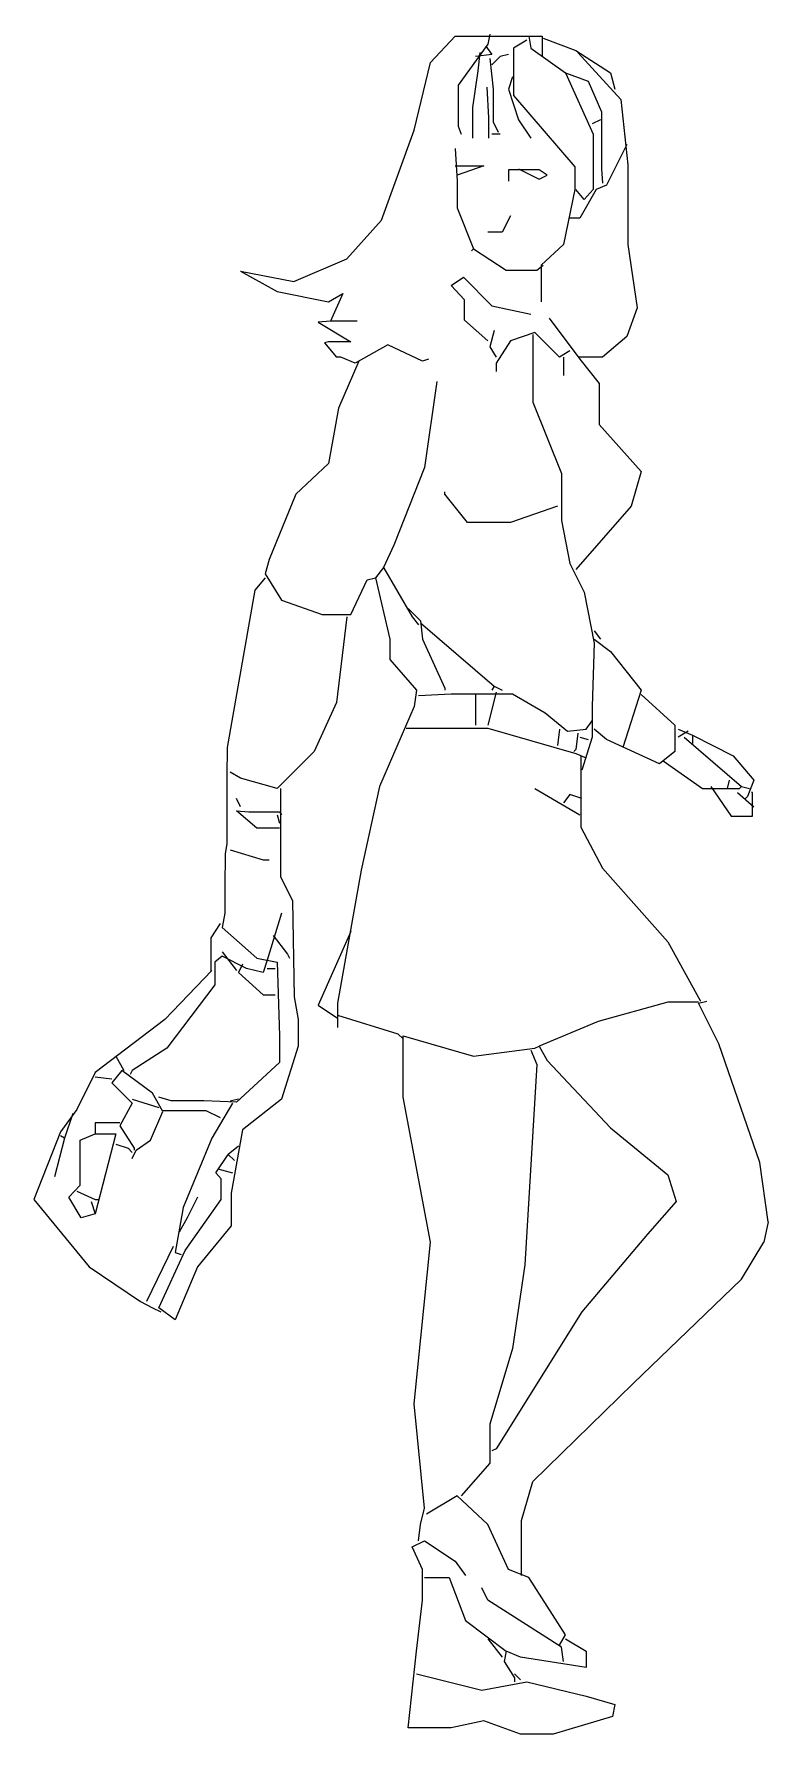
# Model space of a CAD drawing. Header units: millimetres. Extents: x -1580.21 to -1579.63, y 1861.66 to 1863.01.
import ezdxf

# ---------------------------------------------------------------- set-up
doc = ezdxf.new("R2010")
doc.units = ezdxf.units.MM
doc.header["$LTSCALE"] = 10
doc.layers.add('Humanos', color=2, linetype='Continuous')

msp = doc.modelspace()

# ---------------------------------------------------------------- linework, layer by layer
at = {"layer": 'Humanos'}
for p, q in [((-1579.8462, 1863.0052), (-1579.8478, 1862.9971)), ((-1579.8932, 1862.9826), (-1579.8738, 1863.0036)), ((-1579.8738, 1863.0036), (-1579.8049, 1863.0036)), ((-1579.8478, 1862.9971), (-1579.8713, 1862.9647)), ((-1579.8495, 1862.9955), (-1579.8446, 1862.989)), ((-1579.8171, 1863.0004), (-1579.8276, 1862.9939)), ((-1579.8276, 1862.9939), (-1579.8276, 1862.9566)), ((-1579.8154, 1863.0036), (-1579.8138, 1862.9939)), ((-1579.8138, 1862.9939), (-1579.7863, 1862.9745)), ((-1579.8049, 1863.0036), (-1579.8049, 1862.9874)), ((-1579.8041, 1863.002), (-1579.7782, 1862.9923)), ((-1579.7782, 1862.9923), (-1579.7506, 1862.9745)), ((-1579.9062, 1862.9291), (-1579.8932, 1862.9826)), ((-1579.8446, 1862.989), (-1579.8576, 1862.9874)), ((-1579.8543, 1862.9906), (-1579.8559, 1862.9761)), ((-1579.8462, 1862.9858), (-1579.8438, 1862.9615)), ((-1579.8381, 1862.9874), (-1579.8446, 1862.9809)), ((-1579.8316, 1862.989), (-1579.8381, 1862.9874)), ((-1579.7766, 1862.9906), (-1579.7425, 1862.9534)), ((-1579.8713, 1862.9647), (-1579.8713, 1862.9323)), ((-1579.8559, 1862.9761), (-1579.86, 1862.9469)), ((-1579.8284, 1862.9712), (-1579.8316, 1862.9615)), ((-1579.7863, 1862.9745), (-1579.7685, 1862.968)), ((-1579.7863, 1862.9745), (-1579.7644, 1862.9259)), ((-1579.7685, 1862.968), (-1579.7579, 1862.9437)), ((-1579.7506, 1862.9745), (-1579.7474, 1862.9615)), ((-1579.8487, 1862.9631), (-1579.8474, 1862.9388)), ((-1579.8438, 1862.9615), (-1579.8438, 1862.9356)), ((-1579.8316, 1862.9615), (-1579.8235, 1862.9372)), ((-1579.8276, 1862.9566), (-1579.779, 1862.8999)), ((-1579.7425, 1862.9534), (-1579.7369, 1862.9016)), ((-1579.86, 1862.9469), (-1579.86, 1862.9226)), ((-1579.8474, 1862.9388), (-1579.8474, 1862.9226)), ((-1579.7579, 1862.9437), (-1579.7579, 1862.8983)), ((-1579.9321, 1862.8578), (-1579.9062, 1862.9291)), ((-1579.8713, 1862.9323), (-1579.8689, 1862.9259)), ((-1579.8381, 1862.9259), (-1579.8446, 1862.9259)), ((-1579.8438, 1862.9356), (-1579.8397, 1862.9275)), ((-1579.8235, 1862.9372), (-1579.8138, 1862.9226)), ((-1579.7587, 1862.9372), (-1579.7652, 1862.934)), ((-1579.7644, 1862.9259), (-1579.7644, 1862.8821)), ((-1579.8738, 1862.9145), (-1579.8721, 1862.8886)), ((-1579.7377, 1862.9177), (-1579.7539, 1862.8854)), ((-1579.8738, 1862.9008), (-1579.8511, 1862.9008)), ((-1579.8511, 1862.9008), (-1579.8721, 1862.8934)), ((-1579.8073, 1862.8975), (-1579.8316, 1862.8975)), ((-1579.8316, 1862.8975), (-1579.8316, 1862.8886)), ((-1579.8235, 1862.8983), (-1579.8073, 1862.8902)), ((-1579.8009, 1862.8934), (-1579.8073, 1862.8975)), ((-1579.779, 1862.8999), (-1579.779, 1862.8821)), ((-1579.7579, 1862.8983), (-1579.7571, 1862.887)), ((-1579.7369, 1862.9016), (-1579.7369, 1862.8384)), ((-1579.8721, 1862.8886), (-1579.8721, 1862.8675)), ((-1579.8073, 1862.8902), (-1579.8009, 1862.8934)), ((-1579.7539, 1862.8854), (-1579.762, 1862.8821)), ((-1579.779, 1862.8821), (-1579.7879, 1862.8384)), ((-1579.7717, 1862.874), (-1579.7782, 1862.8821)), ((-1579.762, 1862.8821), (-1579.7749, 1862.8594)), ((-1579.7644, 1862.8821), (-1579.7717, 1862.874)), ((-1579.9596, 1862.827), (-1579.9321, 1862.8578)), ((-1579.8721, 1862.8675), (-1579.8592, 1862.8351)), ((-1579.83, 1862.8611), (-1579.8365, 1862.8481)), ((-1579.7749, 1862.8594), (-1579.783, 1862.8594)), ((-1579.8365, 1862.8481), (-1579.8478, 1862.8481)), ((-1579.8592, 1862.8351), (-1579.8608, 1862.8335)), ((-1579.8592, 1862.8351), (-1579.8333, 1862.8181)), ((-1579.7879, 1862.8384), (-1579.8057, 1862.8222)), ((-1579.7369, 1862.8384), (-1579.7296, 1862.7882)), ((-1580.0439, 1862.8173), (-1580.0147, 1862.8011)), ((-1580.0439, 1862.8173), (-1580.0017, 1862.8092)), ((-1580.0017, 1862.8092), (-1579.9596, 1862.827)), ((-1579.8333, 1862.8181), (-1579.809, 1862.8181)), ((-1579.809, 1862.8181), (-1579.8041, 1862.8222)), ((-1579.8057, 1862.8222), (-1579.8057, 1862.793)), ((-1579.877, 1862.806), (-1579.8673, 1862.8125)), ((-1579.8665, 1862.7946), (-1579.877, 1862.806)), ((-1579.8673, 1862.8125), (-1579.8446, 1862.7898)), ((-1580.0147, 1862.8011), (-1579.9742, 1862.793)), ((-1579.9742, 1862.793), (-1579.9629, 1862.7995)), ((-1579.9629, 1862.7995), (-1579.9726, 1862.7776)), ((-1579.8665, 1862.7784), (-1579.8665, 1862.7946)), ((-1579.8446, 1862.7898), (-1579.8138, 1862.7833)), ((-1579.9726, 1862.7776), (-1579.9823, 1862.7768)), ((-1579.9823, 1862.7768), (-1579.9564, 1862.7614)), ((-1579.9515, 1862.7776), (-1579.9726, 1862.7776)), ((-1579.8478, 1862.7622), (-1579.8665, 1862.7784)), ((-1579.7992, 1862.7801), (-1579.7749, 1862.7476)), ((-1579.7296, 1862.7882), (-1579.7377, 1862.7655)), ((-1579.843, 1862.7703), (-1579.8462, 1862.7574)), ((-1579.8106, 1862.7687), (-1579.83, 1862.7622)), ((-1579.8122, 1862.7671), (-1579.8122, 1862.7136)), ((-1579.7911, 1862.7493), (-1579.8106, 1862.7687)), ((-1579.7377, 1862.7655), (-1579.7571, 1862.7493)), ((-1579.9742, 1862.7614), (-1579.9774, 1862.7606)), ((-1579.9774, 1862.7606), (-1579.9677, 1862.7493)), ((-1579.9564, 1862.7614), (-1579.9742, 1862.7614)), ((-1579.9645, 1862.7493), (-1579.9677, 1862.7493)), ((-1579.9531, 1862.7444), (-1579.9645, 1862.7493)), ((-1579.9272, 1862.759), (-1579.9531, 1862.7444)), ((-1579.8997, 1862.746), (-1579.9272, 1862.759)), ((-1579.8462, 1862.7574), (-1579.8414, 1862.7493)), ((-1579.83, 1862.7622), (-1579.8414, 1862.7444)), ((-1579.783, 1862.7541), (-1579.7911, 1862.7493)), ((-1579.7879, 1862.7493), (-1579.7879, 1862.7347)), ((-1579.7571, 1862.7493), (-1579.7762, 1862.7493)), ((-1579.9501, 1862.7461), (-1579.9661, 1862.7088)), ((-1579.8948, 1862.7476), (-1579.8997, 1862.746)), ((-1579.8414, 1862.7444), (-1579.8414, 1862.7379)), ((-1579.7749, 1862.7476), (-1579.7596, 1862.7282)), ((-1579.8883, 1862.7298), (-1579.8981, 1862.6618)), ((-1579.7596, 1862.7282), (-1579.7596, 1862.6958)), ((-1579.9661, 1862.7088), (-1579.9742, 1862.665)), ((-1579.8122, 1862.7136), (-1579.7895, 1862.6569)), ((-1579.7596, 1862.6958), (-1579.7263, 1862.6586)), ((-1579.9742, 1862.665), (-1580.0001, 1862.6407)), ((-1579.8981, 1862.6618), (-1579.9224, 1862.6002)), ((-1579.7895, 1862.6569), (-1579.7895, 1862.6197)), ((-1579.7263, 1862.6586), (-1579.7344, 1862.631)), ((-1579.8819, 1862.6407), (-1579.8819, 1862.6424)), ((-1580.0001, 1862.6407), (-1580.0212, 1862.5889)), ((-1579.864, 1862.6181), (-1579.8819, 1862.6407)), ((-1579.7928, 1862.631), (-1579.83, 1862.6181)), ((-1579.7344, 1862.631), (-1579.7782, 1862.5808)), ((-1579.83, 1862.6181), (-1579.864, 1862.6181)), ((-1579.7895, 1862.6197), (-1579.783, 1862.5857)), ((-1580.0212, 1862.5889), (-1580.0244, 1862.5775)), ((-1579.9224, 1862.6002), (-1579.9305, 1862.5824)), ((-1580.0244, 1862.5743), (-1580.0325, 1862.5646)), ((-1580.0244, 1862.5775), (-1580.0115, 1862.5565)), ((-1579.9434, 1862.5727), (-1579.9369, 1862.5743)), ((-1579.9305, 1862.5824), (-1579.9369, 1862.5743)), ((-1579.9369, 1862.5743), (-1579.9256, 1862.5257)), ((-1579.9305, 1862.5824), (-1579.9078, 1862.5435)), ((-1579.783, 1862.5857), (-1579.7717, 1862.563)), ((-1580.0325, 1862.5646), (-1580.0544, 1862.4399)), ((-1579.9564, 1862.5452), (-1579.9434, 1862.5727)), ((-1579.7717, 1862.563), (-1579.7636, 1862.5225)), ((-1580.0115, 1862.5565), (-1579.9791, 1862.5452)), ((-1579.911, 1862.55), (-1579.9013, 1862.5403)), ((-1579.9791, 1862.5452), (-1579.9564, 1862.5452)), ((-1579.9596, 1862.5435), (-1579.9677, 1862.4755)), ((-1579.9078, 1862.5435), (-1579.9029, 1862.5371)), ((-1579.9013, 1862.5403), (-1579.8997, 1862.5257)), ((-1579.9013, 1862.5387), (-1579.843, 1862.4885)), ((-1579.9256, 1862.5257), (-1579.9256, 1862.5095)), ((-1579.8997, 1862.5257), (-1579.8819, 1862.4868)), ((-1579.7636, 1862.5225), (-1579.7652, 1862.4723)), ((-1579.7636, 1862.5322), (-1579.7587, 1862.5257)), ((-1579.7636, 1862.5257), (-1579.7506, 1862.516)), ((-1579.9256, 1862.5095), (-1579.9045, 1862.4852)), ((-1579.7506, 1862.516), (-1579.7263, 1862.4852)), ((-1579.9045, 1862.4852), (-1579.9062, 1862.4723)), ((-1579.9029, 1862.4812), (-1579.877, 1862.4824)), ((-1579.8819, 1862.4868), (-1579.8819, 1862.4852)), ((-1579.877, 1862.4824), (-1579.8284, 1862.4824)), ((-1579.8576, 1862.482), (-1579.8576, 1862.4577)), ((-1579.8414, 1862.4836), (-1579.8478, 1862.4577)), ((-1579.843, 1862.4885), (-1579.8446, 1862.4852)), ((-1579.843, 1862.4885), (-1579.8365, 1862.4852)), ((-1579.8284, 1862.4824), (-1579.8025, 1862.4674)), ((-1579.7263, 1862.4852), (-1579.7409, 1862.4399)), ((-1579.7263, 1862.482), (-1579.6996, 1862.4577)), ((-1579.9677, 1862.4755), (-1579.9855, 1862.4366)), ((-1579.9062, 1862.4723), (-1579.9337, 1862.4091)), ((-1579.8025, 1862.4674), (-1579.7847, 1862.4528)), ((-1579.7652, 1862.4723), (-1579.7652, 1862.448)), ((-1579.9126, 1862.4552), (-1579.8478, 1862.4552)), ((-1579.8478, 1862.4552), (-1579.7782, 1862.435)), ((-1579.7911, 1862.4544), (-1579.7928, 1862.4415)), ((-1579.7847, 1862.4528), (-1579.7701, 1862.4544)), ((-1579.7701, 1862.4544), (-1579.7652, 1862.4609)), ((-1579.7539, 1862.4463), (-1579.7636, 1862.4544)), ((-1579.6996, 1862.4577), (-1579.6996, 1862.4366)), ((-1579.6972, 1862.4544), (-1579.6858, 1862.4496)), ((-1580.0544, 1862.4399), (-1580.0548, 1862.4172)), ((-1579.7766, 1862.4512), (-1579.7782, 1862.4382)), ((-1579.7749, 1862.448), (-1579.7685, 1862.4463)), ((-1579.7652, 1862.448), (-1579.7733, 1862.422)), ((-1579.7118, 1862.4269), (-1579.7539, 1862.4463)), ((-1579.6891, 1862.4528), (-1579.6972, 1862.448)), ((-1579.6923, 1862.448), (-1579.647, 1862.4091)), ((-1579.6858, 1862.4496), (-1579.6534, 1862.4334)), ((-1579.6858, 1862.4496), (-1579.6858, 1862.4431)), ((-1579.9855, 1862.4366), (-1580.0147, 1862.4074)), ((-1579.7782, 1862.4382), (-1579.7798, 1862.4366)), ((-1579.7782, 1862.435), (-1579.7701, 1862.4317)), ((-1579.7741, 1862.4334), (-1579.7741, 1862.3767)), ((-1579.6996, 1862.4366), (-1579.7118, 1862.4269)), ((-1579.7089, 1862.4292), (-1579.6777, 1862.4074)), ((-1579.6534, 1862.4334), (-1579.6372, 1862.4139)), ((-1580.0548, 1862.4172), (-1580.0548, 1862.3637)), ((-1580.0439, 1862.4156), (-1580.052, 1862.4204)), ((-1580.0147, 1862.4074), (-1580.0439, 1862.4156)), ((-1579.6567, 1862.4139), (-1579.6583, 1862.4074)), ((-1579.6372, 1862.4139), (-1579.6421, 1862.401)), ((-1580.0439, 1862.3929), (-1580.0471, 1862.3994)), ((-1580.0123, 1862.4074), (-1580.0123, 1862.3378)), ((-1579.9337, 1862.4091), (-1579.9483, 1862.3427)), ((-1579.8106, 1862.4074), (-1579.7749, 1862.3864)), ((-1579.783, 1862.4026), (-1579.7879, 1862.3961)), ((-1579.7733, 1862.3994), (-1579.783, 1862.4026)), ((-1579.6777, 1862.4074), (-1579.6486, 1862.4074)), ((-1579.6713, 1862.4091), (-1579.6551, 1862.3856)), ((-1579.6502, 1862.4042), (-1579.6372, 1862.3929)), ((-1579.6486, 1862.4074), (-1579.647, 1862.4091)), ((-1579.647, 1862.4091), (-1579.6405, 1862.4074)), ((-1579.6421, 1862.401), (-1579.6437, 1862.3994)), ((-1579.6381, 1862.4042), (-1579.6389, 1862.4042)), ((-1579.6381, 1862.3856), (-1579.6381, 1862.4042)), ((-1580.0309, 1862.3759), (-1580.0471, 1862.3896)), ((-1580.0471, 1862.3896), (-1580.0374, 1862.3888)), ((-1580.0374, 1862.3888), (-1580.0131, 1862.3888)), ((-1580.0147, 1862.3864), (-1580.0131, 1862.3799)), ((-1580.0131, 1862.3888), (-1580.0115, 1862.3864)), ((-1579.6551, 1862.3856), (-1579.6381, 1862.3856)), ((-1580.0131, 1862.3759), (-1580.0309, 1862.3759)), ((-1579.7741, 1862.3767), (-1579.7571, 1862.3443)), ((-1580.0548, 1862.3637), (-1580.056, 1862.3556)), ((-1580.052, 1862.3588), (-1580.026, 1862.3508)), ((-1580.056, 1862.3556), (-1580.0564, 1862.3297)), ((-1580.026, 1862.3508), (-1580.0212, 1862.3508)), ((-1580.0123, 1862.3378), (-1580.0026, 1862.3184)), ((-1579.9483, 1862.3427), (-1579.9669, 1862.2373)), ((-1579.7571, 1862.3443), (-1579.7053, 1862.2859)), ((-1580.0564, 1862.3297), (-1580.0564, 1862.3086)), ((-1580.0026, 1862.3184), (-1580.0013, 1862.2422)), ((-1580.0564, 1862.3086), (-1580.0584, 1862.2973)), ((-1580.0115, 1862.3086), (-1580.0228, 1862.2714)), ((-1580.0601, 1862.3005), (-1580.0674, 1862.2892)), ((-1580.0584, 1862.2973), (-1580.0309, 1862.273)), ((-1579.9564, 1862.2941), (-1579.9823, 1862.2357)), ((-1580.0674, 1862.2892), (-1580.0674, 1862.2624)), ((-1580.0584, 1862.2779), (-1580.0471, 1862.2633)), ((-1580.0179, 1862.2908), (-1580.0066, 1862.2762)), ((-1579.7053, 1862.2859), (-1579.6794, 1862.239)), ((-1580.0584, 1862.2746), (-1580.0641, 1862.2698)), ((-1580.0641, 1862.2698), (-1580.0641, 1862.2519)), ((-1580.039, 1862.2649), (-1580.0584, 1862.2746)), ((-1580.0422, 1862.2681), (-1580.0455, 1862.2616)), ((-1580.026, 1862.2616), (-1580.039, 1862.2649)), ((-1580.0309, 1862.273), (-1580.0147, 1862.2698)), ((-1580.0228, 1862.2714), (-1580.026, 1862.2616)), ((-1580.0228, 1862.2649), (-1580.0163, 1862.2649)), ((-1580.0147, 1862.2698), (-1580.0131, 1862.2114)), ((-1580.0066, 1862.2762), (-1580.005, 1862.273)), ((-1580.0665, 1862.2633), (-1580.1038, 1862.2244)), ((-1580.0641, 1862.2519), (-1580.1022, 1862.2017)), ((-1580.0455, 1862.2616), (-1580.026, 1862.2438)), ((-1580.026, 1862.2438), (-1580.0163, 1862.2438)), ((-1580.0013, 1862.2422), (-1579.9983, 1862.2244)), ((-1579.9669, 1862.2373), (-1579.9669, 1862.2179)), ((-1579.7053, 1862.2382), (-1579.7604, 1862.2228)), ((-1579.681, 1862.2382), (-1579.7053, 1862.2382)), ((-1579.681, 1862.2373), (-1579.6745, 1862.239)), ((-1579.6648, 1862.205), (-1579.681, 1862.2373)), ((-1580.1038, 1862.2244), (-1580.1589, 1862.1823)), ((-1579.9983, 1862.2244), (-1579.9983, 1862.2033)), ((-1579.9823, 1862.2357), (-1579.9669, 1862.2255)), ((-1579.9669, 1862.2279), (-1579.9191, 1862.213)), ((-1580.0131, 1862.2114), (-1580.0131, 1862.1904)), ((-1579.9191, 1862.213), (-1579.9151, 1862.209)), ((-1579.9151, 1862.1628), (-1579.9151, 1862.2114)), ((-1579.9151, 1862.2114), (-1579.8592, 1862.1952)), ((-1579.7604, 1862.2228), (-1579.8073, 1862.2033)), ((-1580.1022, 1862.2017), (-1580.1297, 1862.1839)), ((-1579.9983, 1862.2033), (-1580.0115, 1862.1612)), ((-1579.8592, 1862.1952), (-1579.8106, 1862.2017)), ((-1579.8138, 1862.2001), (-1579.809, 1862.1887)), ((-1579.8106, 1862.2017), (-1579.8073, 1862.2033)), ((-1579.8073, 1862.2033), (-1579.8009, 1862.192)), ((-1579.6324, 1862.111), (-1579.6648, 1862.205)), ((-1580.1378, 1862.1839), (-1580.1459, 1862.1742)), ((-1580.1427, 1862.1952), (-1580.1362, 1862.1839)), ((-1580.1135, 1862.1661), (-1580.1378, 1862.1839)), ((-1580.1297, 1862.1839), (-1580.1313, 1862.1807)), ((-1580.0131, 1862.1904), (-1580.0471, 1862.1588)), ((-1579.809, 1862.1887), (-1579.8187, 1862.03)), ((-1579.8009, 1862.192), (-1579.7506, 1862.1385)), ((-1580.1589, 1862.1823), (-1580.1735, 1862.1531)), ((-1580.1589, 1862.179), (-1580.1459, 1862.1774)), ((-1580.1459, 1862.1742), (-1580.1297, 1862.158)), ((-1580.1297, 1862.158), (-1580.1394, 1862.1401)), ((-1580.1297, 1862.1612), (-1580.1087, 1862.1547)), ((-1580.1054, 1862.1515), (-1580.1135, 1862.1661)), ((-1580.0989, 1862.16), (-1580.1087, 1862.1628)), ((-1580.073, 1862.16), (-1580.0989, 1862.16)), ((-1580.0471, 1862.1588), (-1580.073, 1862.16)), ((-1580.0503, 1862.158), (-1580.0665, 1862.1304)), ((-1580.0455, 1862.1612), (-1580.052, 1862.1596)), ((-1580.0115, 1862.1612), (-1580.0422, 1862.1369)), ((-1579.8932, 1862.0478), (-1579.9151, 1862.1628)), ((-1580.1735, 1862.1531), (-1580.1864, 1862.1353)), ((-1580.1767, 1862.1499), (-1580.1832, 1862.1304)), ((-1580.1151, 1862.1288), (-1580.1054, 1862.1515)), ((-1580.1054, 1862.1523), (-1580.0714, 1862.1523)), ((-1580.0714, 1862.1523), (-1580.0601, 1862.1466)), ((-1580.1864, 1862.1353), (-1580.2075, 1862.0818)), ((-1580.1832, 1862.1304), (-1580.1913, 1862.0997)), ((-1580.1832, 1862.1304), (-1580.1864, 1862.1321)), ((-1580.171, 1862.1288), (-1580.1589, 1862.1337)), ((-1580.1394, 1862.1426), (-1580.1589, 1862.1426)), ((-1580.1589, 1862.1426), (-1580.1589, 1862.1337)), ((-1580.1589, 1862.1337), (-1580.1427, 1862.1337)), ((-1580.1427, 1862.1337), (-1580.1589, 1862.0705)), ((-1580.1394, 1862.1401), (-1580.1281, 1862.1223)), ((-1580.0665, 1862.1304), (-1580.0892, 1862.0754)), ((-1580.0422, 1862.1369), (-1580.0512, 1862.0867)), ((-1579.7506, 1862.1385), (-1579.7053, 1862.1013)), ((-1580.171, 1862.0932), (-1580.171, 1862.1288)), ((-1580.1427, 1862.1256), (-1580.133, 1862.1223)), ((-1580.133, 1862.1223), (-1580.1297, 1862.1191)), ((-1580.1297, 1862.1142), (-1580.1265, 1862.1207)), ((-1580.1281, 1862.1223), (-1580.1281, 1862.1207)), ((-1580.1265, 1862.1207), (-1580.1151, 1862.1288)), ((-1580.0633, 1862.1029), (-1580.0536, 1862.1175)), ((-1580.0455, 1862.124), (-1580.0536, 1862.1175)), ((-1580.0536, 1862.1175), (-1580.0487, 1862.1126)), ((-1580.0593, 1862.098), (-1580.0633, 1862.1029)), ((-1580.0617, 1862.1061), (-1580.0503, 1862.1029)), ((-1579.6259, 1862.064), (-1579.6324, 1862.111)), ((-1580.1799, 1862.0835), (-1580.171, 1862.0932)), ((-1580.0593, 1862.0818), (-1580.0593, 1862.098)), ((-1579.7053, 1862.1013), (-1579.6988, 1862.0802)), ((-1580.2075, 1862.0818), (-1580.1637, 1862.0284)), ((-1580.1702, 1862.0672), (-1580.1799, 1862.0835)), ((-1580.1735, 1862.0883), (-1580.1589, 1862.0818)), ((-1580.1621, 1862.0802), (-1580.1589, 1862.0705)), ((-1580.1589, 1862.0818), (-1580.1556, 1862.0818)), ((-1580.0876, 1862.0413), (-1580.0593, 1862.0818)), ((-1580.0779, 1862.0835), (-1580.086, 1862.0672)), ((-1580.0512, 1862.0867), (-1580.0512, 1862.0608)), ((-1579.6988, 1862.0802), (-1579.7215, 1862.0543)), ((-1580.1589, 1862.0705), (-1580.1702, 1862.0672)), ((-1580.0892, 1862.0754), (-1580.0957, 1862.0397)), ((-1580.086, 1862.0672), (-1580.0925, 1862.0559)), ((-1579.6259, 1862.064), (-1579.6291, 1862.0478)), ((-1580.0512, 1862.0608), (-1580.0779, 1862.0284)), ((-1579.7215, 1862.0543), (-1579.7733, 1861.9927)), ((-1580.0973, 1862.0446), (-1580.1184, 1862.0008)), ((-1580.1087, 1861.996), (-1580.0876, 1862.0413)), ((-1580.0957, 1862.0397), (-1580.0908, 1862.0381)), ((-1579.9062, 1861.9198), (-1579.8932, 1862.0478)), ((-1579.647, 1862.0186), (-1579.6291, 1862.0478)), ((-1580.1637, 1862.0284), (-1580.1232, 1862.0008)), ((-1580.0779, 1862.0284), (-1580.0957, 1861.9863)), ((-1579.8187, 1862.03), (-1579.8284, 1861.9636)), ((-1579.7328, 1861.936), (-1579.647, 1862.0186)), ((-1580.1232, 1862.0008), (-1580.1135, 1861.996)), ((-1580.1135, 1861.996), (-1580.107, 1861.9927)), ((-1580.0957, 1861.9863), (-1580.1087, 1861.996)), ((-1579.7733, 1861.9927), (-1579.8414, 1861.8842)), ((-1579.8284, 1861.9636), (-1579.8462, 1861.9036)), ((-1579.8122, 1861.8583), (-1579.7328, 1861.936)), ((-1579.8981, 1861.8372), (-1579.9062, 1861.9198)), ((-1579.8462, 1861.9036), (-1579.8462, 1861.8728)), ((-1579.8414, 1861.8842), (-1579.8446, 1861.8826)), ((-1579.8462, 1861.8728), (-1579.8689, 1861.8469)), ((-1579.8721, 1861.8469), (-1579.8964, 1861.8324)), ((-1579.8478, 1861.8242), (-1579.8721, 1861.8469)), ((-1579.8211, 1861.8275), (-1579.8122, 1861.8583)), ((-1579.9013, 1861.8242), (-1579.8981, 1861.8372)), ((-1579.9029, 1861.8113), (-1579.9013, 1861.8242)), ((-1579.8316, 1861.7886), (-1579.8478, 1861.8242)), ((-1579.8211, 1861.7838), (-1579.8211, 1861.8275)), ((-1579.9078, 1861.8064), (-1579.8981, 1861.8113)), ((-1579.8997, 1861.7886), (-1579.9078, 1861.8064)), ((-1579.8981, 1861.8113), (-1579.8738, 1861.7951)), ((-1579.8738, 1861.7951), (-1579.8657, 1861.7838)), ((-1579.8997, 1861.7643), (-1579.8997, 1861.7886)), ((-1579.8981, 1861.7821), (-1579.8786, 1861.7821)), ((-1579.8786, 1861.7821), (-1579.8657, 1861.7481)), ((-1579.8154, 1861.7821), (-1579.8316, 1861.7886)), ((-1579.7863, 1861.7368), (-1579.8154, 1861.7821)), ((-1579.8478, 1861.7643), (-1579.8527, 1861.774)), ((-1579.9045, 1861.7238), (-1579.8997, 1861.7643)), ((-1579.7895, 1861.727), (-1579.8478, 1861.7643)), ((-1579.8657, 1861.7481), (-1579.8333, 1861.7238)), ((-1579.8478, 1861.7335), (-1579.8365, 1861.719)), ((-1579.7911, 1861.7287), (-1579.7863, 1861.7368)), ((-1579.7879, 1861.7157), (-1579.7895, 1861.727)), ((-1579.7863, 1861.7335), (-1579.7701, 1861.7238)), ((-1579.911, 1861.6631), (-1579.9045, 1861.7238)), ((-1579.8333, 1861.7238), (-1579.8349, 1861.7157)), ((-1579.8349, 1861.7157), (-1579.8268, 1861.7027)), ((-1579.8219, 1861.719), (-1579.8333, 1861.7238)), ((-1579.7701, 1861.7109), (-1579.8219, 1861.719)), ((-1579.7701, 1861.7238), (-1579.7701, 1861.7109)), ((-1579.9045, 1861.706), (-1579.8527, 1861.693)), ((-1579.8527, 1861.693), (-1579.8171, 1861.6995)), ((-1579.8268, 1861.706), (-1579.8219, 1861.7011)), ((-1579.8268, 1861.7027), (-1579.8268, 1861.6995)), ((-1579.8171, 1861.6995), (-1579.7701, 1861.6882)), ((-1579.7701, 1861.6882), (-1579.7474, 1861.6817)), ((-1579.749, 1861.672), (-1579.796, 1861.6582)), ((-1579.7474, 1861.6817), (-1579.749, 1861.672)), ((-1579.877, 1861.6631), (-1579.911, 1861.6631)), ((-1579.8511, 1861.6687), (-1579.877, 1861.6631)), ((-1579.8219, 1861.6582), (-1579.8511, 1861.6687)), ((-1579.796, 1861.6582), (-1579.8219, 1861.6582))]:
    msp.add_line(p, q, dxfattribs=at)

doc.saveas('drawing.dxf')
